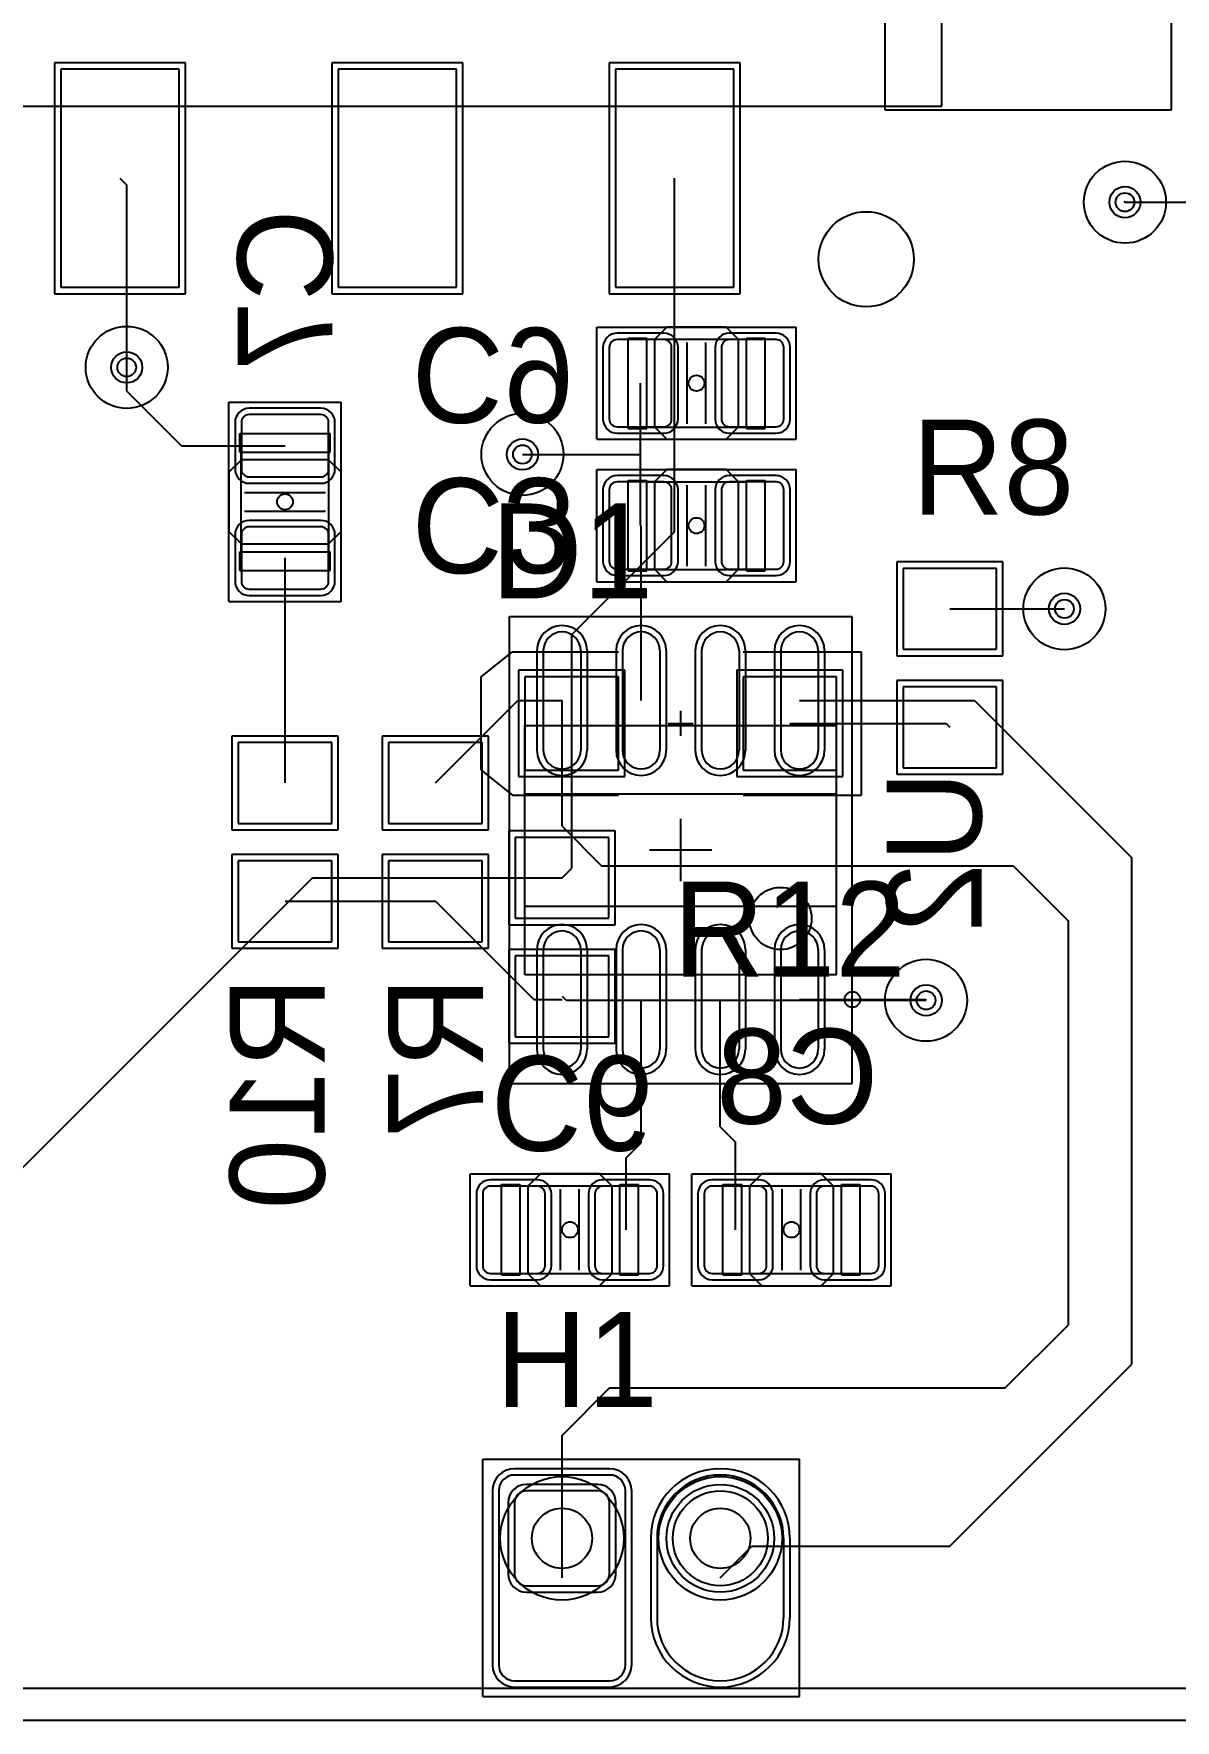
# Model space of a CAD drawing. Header units: millimetres. Extents: x 33 to 144, y 76 to 149.
# Drawn here: x 98.58 to 116.9, y 75.95 to 103.02 of the extents above; entities that cross this region are included whole.
import ezdxf

# ---------------------------------------------------------------- set-up
doc = ezdxf.new("R2010")
doc.units = ezdxf.units.MM
for name, color, linetype in [('BottomLayer', 5, 'Continuous'), ('BottomOverlay', 54, 'Continuous'), ('BottomPaste', 16, 'Continuous'), ('BottomSolder', 6, 'Continuous'), ('DrillGuide', 244, 'Continuous'), ('InternalPlane1', 76, 'Continuous'), ('InternalPlane2', 16, 'Continuous'), ('Mechanical1', 6, 'Continuous'), ('Mechanical13', 56, 'Continuous'), ('Mechanical15', 56, 'Continuous'), ('MultiLayer', 9, 'Continuous'), ('PadHoleLayer', 156, 'Continuous'), ('TopLayer', 1, 'Continuous'), ('TopOverlay', 2, 'Continuous'), ('TopPaste', 8, 'Continuous'), ('TopSolder', 216, 'Continuous'), ('ViaHoleLayer', 16, 'Continuous')]:
    doc.layers.add(name, color=color, linetype=linetype)

# ---------------------------------------------------------------- blocks, each defined once
blk = doc.blocks.new('M08A_N_B_7')
at = {"layer": 'BottomLayer'}
for p, q in [((-1.6, 2.205), (-3.2, 2.205)), ((3.2, 2.205), (1.6, 2.205)), ((-1.6, 1.605), (-3.2, 1.605)), ((3.2, 1.605), (1.6, 1.605)), ((-1.6, 0.935), (-3.2, 0.935)), ((3.2, 0.935), (1.6, 0.935)), ((-1.6, 0.335), (-3.2, 0.335)), ((3.2, 0.335), (1.6, 0.335)), ((-1.6, -0.335), (-3.2, -0.335)), ((3.2, -0.335), (1.6, -0.335)), ((-1.6, -0.935), (-3.2, -0.935)), ((3.2, -0.935), (1.6, -0.935)), ((-1.6, -1.605), (-3.2, -1.605)), ((3.2, -1.605), (1.6, -1.605)), ((-1.6, -2.205), (-3.2, -2.205)), ((3.2, -2.205), (1.6, -2.205))]:
    blk.add_line(p, q, dxfattribs=at)
for centre, start, end in [((-3.2, 1.905), 90, 270), ((-1.6, 1.905), 270, 90), ((1.6, 1.905), 90, 270), ((3.2, 1.905), 270, 90), ((-3.2, 0.635), 90, 270), ((-1.6, 0.635), 270, 90), ((1.6, 0.635), 90, 270), ((3.2, 0.635), 270, 90), ((-3.2, -0.635), 90, 270), ((-1.6, -0.635), 270, 90), ((1.6, -0.635), 90, 270), ((3.2, -0.635), 270, 90), ((-3.2, -1.905), 90, 270), ((-1.6, -1.905), 270, 90), ((1.6, -1.905), 90, 270), ((3.2, -1.905), 270, 90)]:
    blk.add_arc(centre, 0.3, start, end, dxfattribs=at)
at = {"layer": 'BottomOverlay'}
for p, q in [((-0.9, 2.5), (-0.9, -2.5)), ((-0.9, 2.5), (0.9, 2.5)), ((0.9, 2.5), (0.9, -2.5)), ((-0.9, -2.5), (0.9, -2.5))]:
    blk.add_line(p, q, dxfattribs=at)
blk.add_circle((-2.4, -2.755), 0.125, dxfattribs=at)
at = {"layer": 'BottomPaste'}
for p, q in [((-1.6, 2.205), (-3.2, 2.205)), ((3.2, 2.205), (1.6, 2.205)), ((-1.6, 1.605), (-3.2, 1.605)), ((3.2, 1.605), (1.6, 1.605)), ((-1.6, 0.935), (-3.2, 0.935)), ((3.2, 0.935), (1.6, 0.935)), ((-1.6, 0.335), (-3.2, 0.335)), ((3.2, 0.335), (1.6, 0.335)), ((-1.6, -0.335), (-3.2, -0.335)), ((3.2, -0.335), (1.6, -0.335)), ((-1.6, -0.935), (-3.2, -0.935)), ((3.2, -0.935), (1.6, -0.935)), ((-1.6, -1.605), (-3.2, -1.605)), ((3.2, -1.605), (1.6, -1.605)), ((-1.6, -2.205), (-3.2, -2.205)), ((3.2, -2.205), (1.6, -2.205))]:
    blk.add_line(p, q, dxfattribs=at)
for centre, start, end in [((-3.2, 1.905), 90, 270), ((-1.6, 1.905), 270, 90), ((1.6, 1.905), 90, 270), ((3.2, 1.905), 270, 90), ((-3.2, 0.635), 90, 270), ((-1.6, 0.635), 270, 90), ((1.6, 0.635), 90, 270), ((3.2, 0.635), 270, 90), ((-3.2, -0.635), 90, 270), ((-1.6, -0.635), 270, 90), ((1.6, -0.635), 90, 270), ((3.2, -0.635), 270, 90), ((-3.2, -1.905), 90, 270), ((-1.6, -1.905), 270, 90), ((1.6, -1.905), 90, 270), ((3.2, -1.905), 270, 90)]:
    blk.add_arc(centre, 0.3, start, end, dxfattribs=at)
at = {"layer": 'BottomSolder'}
for p, q in [((-1.6, 2.307), (-3.2, 2.307)), ((3.2, 2.307), (1.6, 2.307)), ((-1.6, 1.503), (-3.2, 1.503)), ((3.2, 1.503), (1.6, 1.503)), ((-1.6, 1.037), (-3.2, 1.037)), ((3.2, 1.037), (1.6, 1.037)), ((-1.6, 0.233), (-3.2, 0.233)), ((3.2, 0.233), (1.6, 0.233)), ((-1.6, -0.233), (-3.2, -0.233)), ((3.2, -0.233), (1.6, -0.233)), ((-1.6, -1.037), (-3.2, -1.037)), ((3.2, -1.037), (1.6, -1.037)), ((-1.6, -1.503), (-3.2, -1.503)), ((3.2, -1.503), (1.6, -1.503)), ((-1.6, -2.307), (-3.2, -2.307)), ((3.2, -2.307), (1.6, -2.307))]:
    blk.add_line(p, q, dxfattribs=at)
for centre, start, end in [((-3.2, 1.905), 90, 270), ((-1.6, 1.905), 270, 90), ((1.6, 1.905), 90, 270), ((3.2, 1.905), 270, 90), ((-3.2, 0.635), 90, 270), ((-1.6, 0.635), 270, 90), ((1.6, 0.635), 90, 270), ((3.2, 0.635), 270, 90), ((-3.2, -0.635), 90, 270), ((-1.6, -0.635), 270, 90), ((1.6, -0.635), 90, 270), ((3.2, -0.635), 270, 90), ((-3.2, -1.905), 90, 270), ((-1.6, -1.905), 270, 90), ((1.6, -1.905), 90, 270), ((3.2, -1.905), 270, 90)]:
    blk.add_arc(centre, 0.402, start, end, dxfattribs=at)
at = {"layer": 'Mechanical13'}
for p, q in [((-2, 2.5), (-2, -2.5)), ((-2, 2.5), (2, 2.5)), ((2, 2.5), (2, -2.5)), ((-2, -2.5), (2, -2.5))]:
    blk.add_line(p, q, dxfattribs=at)
blk.add_circle((-1.1, -1.6), 0.5, dxfattribs=at)
at = {"layer": 'Mechanical15'}
for p, q in [((-3.75, 2.75), (-3.75, -2.75)), ((-3.75, 2.75), (3.75, 2.75)), ((3.75, 2.75), (3.75, -2.75)), ((0, 0.5), (0, -0.5)), ((-0.5, 0), (0.5, 0)), ((-3.75, -2.75), (3.75, -2.75))]:
    blk.add_line(p, q, dxfattribs=at)
blk = doc.blocks.new('ERA_0805_B_14')
at = {"layer": 'BottomLayer'}
for p, q in [((-0.3, 0.75), (-1.6, 0.75)), ((-1.6, 0.75), (-1.6, -0.75)), ((-0.3, -0.75), (-0.3, 0.75)), ((1.6, 0.75), (0.3, 0.75)), ((0.3, 0.75), (0.3, -0.75)), ((1.6, -0.75), (1.6, 0.75)), ((-1.6, -0.75), (-0.3, -0.75)), ((0.3, -0.75), (1.6, -0.75))]:
    blk.add_line(p, q, dxfattribs=at)
at = {"layer": 'BottomPaste'}
for p, q in [((-0.3, 0.75), (-1.6, 0.75)), ((-1.6, 0.75), (-1.6, -0.75)), ((-0.3, -0.75), (-0.3, 0.75)), ((1.6, 0.75), (0.3, 0.75)), ((0.3, 0.75), (0.3, -0.75)), ((1.6, -0.75), (1.6, 0.75)), ((-1.6, -0.75), (-0.3, -0.75)), ((0.3, -0.75), (1.6, -0.75))]:
    blk.add_line(p, q, dxfattribs=at)
at = {"layer": 'BottomSolder'}
for p, q in [((-0.198, 0.852), (-1.702, 0.852)), ((-1.702, 0.852), (-1.702, -0.852)), ((-0.198, -0.852), (-0.198, 0.852)), ((1.702, 0.852), (0.198, 0.852)), ((0.198, 0.852), (0.198, -0.852)), ((1.702, -0.852), (1.702, 0.852)), ((-1.702, -0.852), (-0.198, -0.852)), ((0.198, -0.852), (1.702, -0.852))]:
    blk.add_line(p, q, dxfattribs=at)
blk = doc.blocks.new('ERA_0805_B_15')
at = {"layer": 'BottomLayer'}
for p, q in [((-0.3, 0.75), (-1.6, 0.75)), ((-1.6, 0.75), (-1.6, -0.75)), ((-0.3, -0.75), (-0.3, 0.75)), ((1.6, 0.75), (0.3, 0.75)), ((0.3, 0.75), (0.3, -0.75)), ((1.6, -0.75), (1.6, 0.75)), ((-1.6, -0.75), (-0.3, -0.75)), ((0.3, -0.75), (1.6, -0.75))]:
    blk.add_line(p, q, dxfattribs=at)
at = {"layer": 'BottomPaste'}
for p, q in [((-0.3, 0.75), (-1.6, 0.75)), ((-1.6, 0.75), (-1.6, -0.75)), ((-0.3, -0.75), (-0.3, 0.75)), ((1.6, 0.75), (0.3, 0.75)), ((0.3, 0.75), (0.3, -0.75)), ((1.6, -0.75), (1.6, 0.75)), ((-1.6, -0.75), (-0.3, -0.75)), ((0.3, -0.75), (1.6, -0.75))]:
    blk.add_line(p, q, dxfattribs=at)
at = {"layer": 'BottomSolder'}
for p, q in [((-0.198, 0.852), (-1.702, 0.852)), ((-1.702, 0.852), (-1.702, -0.852)), ((-0.198, -0.852), (-0.198, 0.852)), ((1.702, 0.852), (0.198, 0.852)), ((0.198, 0.852), (0.198, -0.852)), ((1.702, -0.852), (1.702, 0.852)), ((-1.702, -0.852), (-0.198, -0.852)), ((0.198, -0.852), (1.702, -0.852))]:
    blk.add_line(p, q, dxfattribs=at)
blk = doc.blocks.new('CAPC2012X135N_B_22')
at = {"layer": 'BottomLayer'}
for p, q in [((-0.475, 0.9), (-0.675, 0.7)), ((0.475, 0.9), (-0.475, 0.9)), ((0.675, 0.7), (0.475, 0.9)), ((-1.4, 0.575), (-1.4, -0.575)), ((-0.525, 0.7), (-1.275, 0.7)), ((-0.675, 0.7), (-0.675, -0.7)), ((-0.4, -0.575), (-0.4, 0.575)), ((0.4, 0.575), (0.4, -0.575)), ((1.275, 0.7), (0.525, 0.7)), ((0.675, -0.7), (0.675, 0.7)), ((1.4, -0.575), (1.4, 0.575)), ((-1.275, -0.7), (-0.525, -0.7)), ((-0.675, -0.7), (-0.475, -0.9)), ((0.475, -0.9), (0.675, -0.7)), ((0.525, -0.7), (1.275, -0.7)), ((-0.475, -0.9), (0.475, -0.9))]:
    blk.add_line(p, q, dxfattribs=at)
for centre, start, end in [((-1.275, 0.575), 90, 180), ((-0.525, 0.575), 0, 90), ((0.525, 0.575), 90, 180), ((1.275, 0.575), 0, 90), ((-1.275, -0.575), 180, 270), ((-0.525, -0.575), 270, 0), ((0.525, -0.575), 180, 270), ((1.275, -0.575), 270, 0)]:
    blk.add_arc(centre, 0.125, start, end, dxfattribs=at)
at = {"layer": 'BottomOverlay'}
for p, q in [((-0.15, 0.651), (-0.15, -0.651)), ((0.15, 0.651), (0.15, -0.651))]:
    blk.add_line(p, q, dxfattribs=at)
at = {"layer": 'BottomPaste'}
for p, q in [((-1.4, 0.575), (-1.4, -0.575)), ((-0.525, 0.7), (-1.275, 0.7)), ((-0.4, -0.575), (-0.4, 0.575)), ((0.4, 0.575), (0.4, -0.575)), ((1.275, 0.7), (0.525, 0.7)), ((1.4, -0.575), (1.4, 0.575)), ((-1.275, -0.7), (-0.525, -0.7)), ((0.525, -0.7), (1.275, -0.7))]:
    blk.add_line(p, q, dxfattribs=at)
for centre, start, end in [((-1.275, 0.575), 90, 180), ((-0.525, 0.575), 0, 90), ((0.525, 0.575), 90, 180), ((1.275, 0.575), 0, 90), ((-1.275, -0.575), 180, 270), ((-0.525, -0.575), 270, 0), ((0.525, -0.575), 180, 270), ((1.275, -0.575), 270, 0)]:
    blk.add_arc(centre, 0.125, start, end, dxfattribs=at)
at = {"layer": 'BottomSolder'}
for p, q in [((-1.502, 0.575), (-1.502, -0.575)), ((-0.525, 0.802), (-1.275, 0.802)), ((-0.298, -0.575), (-0.298, 0.575)), ((0.298, 0.575), (0.298, -0.575)), ((1.275, 0.802), (0.525, 0.802)), ((1.502, -0.575), (1.502, 0.575)), ((-1.275, -0.802), (-0.525, -0.802)), ((0.525, -0.802), (1.275, -0.802))]:
    blk.add_line(p, q, dxfattribs=at)
for centre, start, end in [((-1.275, 0.575), 90, 180), ((-0.525, 0.575), 0, 90), ((0.525, 0.575), 90, 180), ((1.275, 0.575), 0, 90), ((-1.275, -0.575), 180, 270), ((-0.525, -0.575), 270, 0), ((0.525, -0.575), 180, 270), ((1.275, -0.575), 270, 0)]:
    blk.add_arc(centre, 0.227, start, end, dxfattribs=at)
at = {"layer": 'Mechanical13'}
for p, q in [((-1.1, 0.725), (-1.1, -0.725)), ((-0.8, 0.725), (-1.1, 0.725)), ((-0.8, 0.725), (-0.8, -0.725)), ((0.8, 0.705), (-0.8, 0.705)), ((1.1, 0.725), (0.8, 0.725)), ((0.8, 0.725), (0.8, -0.725)), ((1.1, 0.725), (1.1, -0.725)), ((-0.8, -0.725), (-1.1, -0.725)), ((0.8, -0.705), (-0.8, -0.705)), ((1.1, -0.725), (0.8, -0.725))]:
    blk.add_line(p, q, dxfattribs=at)
at = {"layer": 'Mechanical15'}
for p, q in [((-1.6, 0.9), (-1.6, -0.9)), ((1.6, 0.9), (-1.6, 0.9)), ((1.6, 0.9), (1.6, -0.9)), ((1.6, -0.9), (-1.6, -0.9))]:
    blk.add_line(p, q, dxfattribs=at)
blk.add_circle((0, 0), 0.127, dxfattribs=at)
blk = doc.blocks.new('CAPC2012X135N_B_23')
at = {"layer": 'BottomLayer'}
for p, q in [((-0.475, 0.9), (-0.675, 0.7)), ((0.475, 0.9), (-0.475, 0.9)), ((0.675, 0.7), (0.475, 0.9)), ((-1.4, 0.575), (-1.4, -0.575)), ((-0.525, 0.7), (-1.275, 0.7)), ((-0.675, 0.7), (-0.675, -0.7)), ((-0.4, -0.575), (-0.4, 0.575)), ((0.4, 0.575), (0.4, -0.575)), ((1.275, 0.7), (0.525, 0.7)), ((0.675, -0.7), (0.675, 0.7)), ((1.4, -0.575), (1.4, 0.575)), ((-1.275, -0.7), (-0.525, -0.7)), ((-0.675, -0.7), (-0.475, -0.9)), ((0.475, -0.9), (0.675, -0.7)), ((0.525, -0.7), (1.275, -0.7)), ((-0.475, -0.9), (0.475, -0.9))]:
    blk.add_line(p, q, dxfattribs=at)
for centre, start, end in [((-1.275, 0.575), 90, 180), ((-0.525, 0.575), 0, 90), ((0.525, 0.575), 90, 180), ((1.275, 0.575), 0, 90), ((-1.275, -0.575), 180, 270), ((-0.525, -0.575), 270, 0), ((0.525, -0.575), 180, 270), ((1.275, -0.575), 270, 0)]:
    blk.add_arc(centre, 0.125, start, end, dxfattribs=at)
at = {"layer": 'BottomOverlay'}
for p, q in [((-0.15, 0.651), (-0.15, -0.651)), ((0.15, 0.651), (0.15, -0.651))]:
    blk.add_line(p, q, dxfattribs=at)
at = {"layer": 'BottomPaste'}
for p, q in [((-1.4, 0.575), (-1.4, -0.575)), ((-0.525, 0.7), (-1.275, 0.7)), ((-0.4, -0.575), (-0.4, 0.575)), ((0.4, 0.575), (0.4, -0.575)), ((1.275, 0.7), (0.525, 0.7)), ((1.4, -0.575), (1.4, 0.575)), ((-1.275, -0.7), (-0.525, -0.7)), ((0.525, -0.7), (1.275, -0.7))]:
    blk.add_line(p, q, dxfattribs=at)
for centre, start, end in [((-1.275, 0.575), 90, 180), ((-0.525, 0.575), 0, 90), ((0.525, 0.575), 90, 180), ((1.275, 0.575), 0, 90), ((-1.275, -0.575), 180, 270), ((-0.525, -0.575), 270, 0), ((0.525, -0.575), 180, 270), ((1.275, -0.575), 270, 0)]:
    blk.add_arc(centre, 0.125, start, end, dxfattribs=at)
at = {"layer": 'BottomSolder'}
for p, q in [((-1.502, 0.575), (-1.502, -0.575)), ((-0.525, 0.802), (-1.275, 0.802)), ((-0.298, -0.575), (-0.298, 0.575)), ((0.298, 0.575), (0.298, -0.575)), ((1.275, 0.802), (0.525, 0.802)), ((1.502, -0.575), (1.502, 0.575)), ((-1.275, -0.802), (-0.525, -0.802)), ((0.525, -0.802), (1.275, -0.802))]:
    blk.add_line(p, q, dxfattribs=at)
for centre, start, end in [((-1.275, 0.575), 90, 180), ((-0.525, 0.575), 0, 90), ((0.525, 0.575), 90, 180), ((1.275, 0.575), 0, 90), ((-1.275, -0.575), 180, 270), ((-0.525, -0.575), 270, 0), ((0.525, -0.575), 180, 270), ((1.275, -0.575), 270, 0)]:
    blk.add_arc(centre, 0.227, start, end, dxfattribs=at)
at = {"layer": 'Mechanical13'}
for p, q in [((-1.1, 0.725), (-1.1, -0.725)), ((-0.8, 0.725), (-1.1, 0.725)), ((-0.8, 0.725), (-0.8, -0.725)), ((0.8, 0.705), (-0.8, 0.705)), ((1.1, 0.725), (0.8, 0.725)), ((0.8, 0.725), (0.8, -0.725)), ((1.1, 0.725), (1.1, -0.725)), ((-0.8, -0.725), (-1.1, -0.725)), ((0.8, -0.705), (-0.8, -0.705)), ((1.1, -0.725), (0.8, -0.725))]:
    blk.add_line(p, q, dxfattribs=at)
at = {"layer": 'Mechanical15'}
for p, q in [((-1.6, 0.9), (-1.6, -0.9)), ((1.6, 0.9), (-1.6, 0.9)), ((1.6, 0.9), (1.6, -0.9)), ((1.6, -0.9), (-1.6, -0.9))]:
    blk.add_line(p, q, dxfattribs=at)
blk.add_circle((0, 0), 0.127, dxfattribs=at)
blk = doc.blocks.new('CAPC2012X135N_B_24')
at = {"layer": 'BottomLayer'}
for p, q in [((-0.475, 0.9), (-0.675, 0.7)), ((0.475, 0.9), (-0.475, 0.9)), ((0.675, 0.7), (0.475, 0.9)), ((-1.4, 0.575), (-1.4, -0.575)), ((-0.525, 0.7), (-1.275, 0.7)), ((-0.675, 0.7), (-0.675, -0.7)), ((-0.4, -0.575), (-0.4, 0.575)), ((0.4, 0.575), (0.4, -0.575)), ((1.275, 0.7), (0.525, 0.7)), ((0.675, -0.7), (0.675, 0.7)), ((1.4, -0.575), (1.4, 0.575)), ((-1.275, -0.7), (-0.525, -0.7)), ((-0.675, -0.7), (-0.475, -0.9)), ((0.475, -0.9), (0.675, -0.7)), ((0.525, -0.7), (1.275, -0.7)), ((-0.475, -0.9), (0.475, -0.9))]:
    blk.add_line(p, q, dxfattribs=at)
for centre, start, end in [((-1.275, 0.575), 90, 180), ((-0.525, 0.575), 0, 90), ((0.525, 0.575), 90, 180), ((1.275, 0.575), 0, 90), ((-1.275, -0.575), 180, 270), ((-0.525, -0.575), 270, 0), ((0.525, -0.575), 180, 270), ((1.275, -0.575), 270, 0)]:
    blk.add_arc(centre, 0.125, start, end, dxfattribs=at)
at = {"layer": 'BottomOverlay'}
for p, q in [((-0.15, -0.651), (-0.15, 0.651)), ((0.15, -0.651), (0.15, 0.651))]:
    blk.add_line(p, q, dxfattribs=at)
at = {"layer": 'BottomPaste'}
for p, q in [((-1.4, 0.575), (-1.4, -0.575)), ((-0.525, 0.7), (-1.275, 0.7)), ((-0.4, -0.575), (-0.4, 0.575)), ((0.4, 0.575), (0.4, -0.575)), ((1.275, 0.7), (0.525, 0.7)), ((1.4, -0.575), (1.4, 0.575)), ((-1.275, -0.7), (-0.525, -0.7)), ((0.525, -0.7), (1.275, -0.7))]:
    blk.add_line(p, q, dxfattribs=at)
for centre, start, end in [((-1.275, 0.575), 90, 180), ((-0.525, 0.575), 0, 90), ((0.525, 0.575), 90, 180), ((1.275, 0.575), 0, 90), ((-1.275, -0.575), 180, 270), ((-0.525, -0.575), 270, 0), ((0.525, -0.575), 180, 270), ((1.275, -0.575), 270, 0)]:
    blk.add_arc(centre, 0.125, start, end, dxfattribs=at)
at = {"layer": 'BottomSolder'}
for p, q in [((-1.502, 0.575), (-1.502, -0.575)), ((-0.525, 0.802), (-1.275, 0.802)), ((-0.298, -0.575), (-0.298, 0.575)), ((0.298, 0.575), (0.298, -0.575)), ((1.275, 0.802), (0.525, 0.802)), ((1.502, -0.575), (1.502, 0.575)), ((-1.275, -0.802), (-0.525, -0.802)), ((0.525, -0.802), (1.275, -0.802))]:
    blk.add_line(p, q, dxfattribs=at)
for centre, start, end in [((-1.275, 0.575), 90, 180), ((-0.525, 0.575), 0, 90), ((0.525, 0.575), 90, 180), ((1.275, 0.575), 0, 90), ((-1.275, -0.575), 180, 270), ((-0.525, -0.575), 270, 0), ((0.525, -0.575), 180, 270), ((1.275, -0.575), 270, 0)]:
    blk.add_arc(centre, 0.227, start, end, dxfattribs=at)
at = {"layer": 'Mechanical13'}
for p, q in [((-1.1, -0.725), (-1.1, 0.725)), ((-0.8, 0.725), (-1.1, 0.725)), ((-0.8, -0.725), (-0.8, 0.725)), ((0.8, 0.705), (-0.8, 0.705)), ((1.1, 0.725), (0.8, 0.725)), ((0.8, -0.725), (0.8, 0.725)), ((1.1, -0.725), (1.1, 0.725)), ((-0.8, -0.725), (-1.1, -0.725)), ((0.8, -0.705), (-0.8, -0.705)), ((1.1, -0.725), (0.8, -0.725))]:
    blk.add_line(p, q, dxfattribs=at)
at = {"layer": 'Mechanical15'}
for p, q in [((-1.6, -0.9), (-1.6, 0.9)), ((1.6, 0.9), (-1.6, 0.9)), ((1.6, -0.9), (1.6, 0.9)), ((1.6, -0.9), (-1.6, -0.9))]:
    blk.add_line(p, q, dxfattribs=at)
blk.add_circle((0, 0), 0.127, dxfattribs=at)
blk = doc.blocks.new('CAPC2012X135N_B_25')
at = {"layer": 'BottomLayer'}
for p, q in [((-0.475, 0.9), (-0.675, 0.7)), ((0.475, 0.9), (-0.475, 0.9)), ((0.675, 0.7), (0.475, 0.9)), ((-1.4, 0.575), (-1.4, -0.575)), ((-0.525, 0.7), (-1.275, 0.7)), ((-0.675, 0.7), (-0.675, -0.7)), ((-0.4, -0.575), (-0.4, 0.575)), ((0.4, 0.575), (0.4, -0.575)), ((1.275, 0.7), (0.525, 0.7)), ((0.675, -0.7), (0.675, 0.7)), ((1.4, -0.575), (1.4, 0.575)), ((-1.275, -0.7), (-0.525, -0.7)), ((-0.675, -0.7), (-0.475, -0.9)), ((0.475, -0.9), (0.675, -0.7)), ((0.525, -0.7), (1.275, -0.7)), ((-0.475, -0.9), (0.475, -0.9))]:
    blk.add_line(p, q, dxfattribs=at)
for centre, start, end in [((-1.275, 0.575), 90, 180), ((-0.525, 0.575), 0, 90), ((0.525, 0.575), 90, 180), ((1.275, 0.575), 0, 90), ((-1.275, -0.575), 180, 270), ((-0.525, -0.575), 270, 0), ((0.525, -0.575), 180, 270), ((1.275, -0.575), 270, 0)]:
    blk.add_arc(centre, 0.125, start, end, dxfattribs=at)
at = {"layer": 'BottomOverlay'}
for p, q in [((-0.15, 0.651), (-0.15, -0.651)), ((0.15, 0.651), (0.15, -0.651))]:
    blk.add_line(p, q, dxfattribs=at)
at = {"layer": 'BottomPaste'}
for p, q in [((-1.4, 0.575), (-1.4, -0.575)), ((-0.525, 0.7), (-1.275, 0.7)), ((-0.4, -0.575), (-0.4, 0.575)), ((0.4, 0.575), (0.4, -0.575)), ((1.275, 0.7), (0.525, 0.7)), ((1.4, -0.575), (1.4, 0.575)), ((-1.275, -0.7), (-0.525, -0.7)), ((0.525, -0.7), (1.275, -0.7))]:
    blk.add_line(p, q, dxfattribs=at)
for centre, start, end in [((-1.275, 0.575), 90, 180), ((-0.525, 0.575), 0, 90), ((0.525, 0.575), 90, 180), ((1.275, 0.575), 0, 90), ((-1.275, -0.575), 180, 270), ((-0.525, -0.575), 270, 0), ((0.525, -0.575), 180, 270), ((1.275, -0.575), 270, 0)]:
    blk.add_arc(centre, 0.125, start, end, dxfattribs=at)
at = {"layer": 'BottomSolder'}
for p, q in [((-1.502, 0.575), (-1.502, -0.575)), ((-0.525, 0.802), (-1.275, 0.802)), ((-0.298, -0.575), (-0.298, 0.575)), ((0.298, 0.575), (0.298, -0.575)), ((1.275, 0.802), (0.525, 0.802)), ((1.502, -0.575), (1.502, 0.575)), ((-1.275, -0.802), (-0.525, -0.802)), ((0.525, -0.802), (1.275, -0.802))]:
    blk.add_line(p, q, dxfattribs=at)
for centre, start, end in [((-1.275, 0.575), 90, 180), ((-0.525, 0.575), 0, 90), ((0.525, 0.575), 90, 180), ((1.275, 0.575), 0, 90), ((-1.275, -0.575), 180, 270), ((-0.525, -0.575), 270, 0), ((0.525, -0.575), 180, 270), ((1.275, -0.575), 270, 0)]:
    blk.add_arc(centre, 0.227, start, end, dxfattribs=at)
at = {"layer": 'Mechanical13'}
for p, q in [((-1.1, 0.725), (-1.1, -0.725)), ((-0.8, 0.725), (-1.1, 0.725)), ((-0.8, 0.725), (-0.8, -0.725)), ((0.8, 0.705), (-0.8, 0.705)), ((1.1, 0.725), (0.8, 0.725)), ((0.8, 0.725), (0.8, -0.725)), ((1.1, 0.725), (1.1, -0.725)), ((-0.8, -0.725), (-1.1, -0.725)), ((0.8, -0.705), (-0.8, -0.705)), ((1.1, -0.725), (0.8, -0.725))]:
    blk.add_line(p, q, dxfattribs=at)
at = {"layer": 'Mechanical15'}
for p, q in [((-1.6, 0.9), (-1.6, -0.9)), ((1.6, 0.9), (-1.6, 0.9)), ((1.6, 0.9), (1.6, -0.9)), ((1.6, -0.9), (-1.6, -0.9))]:
    blk.add_line(p, q, dxfattribs=at)
blk.add_circle((0, 0), 0.127, dxfattribs=at)
blk = doc.blocks.new('CAPC2012X135N_B_28')
at = {"layer": 'BottomLayer'}
for p, q in [((-0.475, 0.9), (-0.675, 0.7)), ((0.475, 0.9), (-0.475, 0.9)), ((0.675, 0.7), (0.475, 0.9)), ((-1.4, 0.575), (-1.4, -0.575)), ((-0.525, 0.7), (-1.275, 0.7)), ((-0.675, 0.7), (-0.675, -0.7)), ((-0.4, -0.575), (-0.4, 0.575)), ((0.4, 0.575), (0.4, -0.575)), ((1.275, 0.7), (0.525, 0.7)), ((0.675, -0.7), (0.675, 0.7)), ((1.4, -0.575), (1.4, 0.575)), ((-1.275, -0.7), (-0.525, -0.7)), ((-0.675, -0.7), (-0.475, -0.9)), ((0.475, -0.9), (0.675, -0.7)), ((0.525, -0.7), (1.275, -0.7)), ((-0.475, -0.9), (0.475, -0.9))]:
    blk.add_line(p, q, dxfattribs=at)
for centre, start, end in [((-1.275, 0.575), 90, 180), ((-0.525, 0.575), 0, 90), ((0.525, 0.575), 90, 180), ((1.275, 0.575), 0, 90), ((-1.275, -0.575), 180, 270), ((-0.525, -0.575), 270, 0), ((0.525, -0.575), 180, 270), ((1.275, -0.575), 270, 0)]:
    blk.add_arc(centre, 0.125, start, end, dxfattribs=at)
at = {"layer": 'BottomOverlay'}
for p, q in [((-0.15, -0.651), (-0.15, 0.651)), ((0.15, -0.651), (0.15, 0.651))]:
    blk.add_line(p, q, dxfattribs=at)
at = {"layer": 'BottomPaste'}
for p, q in [((-1.4, 0.575), (-1.4, -0.575)), ((-0.525, 0.7), (-1.275, 0.7)), ((-0.4, -0.575), (-0.4, 0.575)), ((0.4, 0.575), (0.4, -0.575)), ((1.275, 0.7), (0.525, 0.7)), ((1.4, -0.575), (1.4, 0.575)), ((-1.275, -0.7), (-0.525, -0.7)), ((0.525, -0.7), (1.275, -0.7))]:
    blk.add_line(p, q, dxfattribs=at)
for centre, start, end in [((-1.275, 0.575), 90, 180), ((-0.525, 0.575), 0, 90), ((0.525, 0.575), 90, 180), ((1.275, 0.575), 0, 90), ((-1.275, -0.575), 180, 270), ((-0.525, -0.575), 270, 0), ((0.525, -0.575), 180, 270), ((1.275, -0.575), 270, 0)]:
    blk.add_arc(centre, 0.125, start, end, dxfattribs=at)
at = {"layer": 'BottomSolder'}
for p, q in [((-1.502, 0.575), (-1.502, -0.575)), ((-0.525, 0.802), (-1.275, 0.802)), ((-0.298, -0.575), (-0.298, 0.575)), ((0.298, 0.575), (0.298, -0.575)), ((1.275, 0.802), (0.525, 0.802)), ((1.502, -0.575), (1.502, 0.575)), ((-1.275, -0.802), (-0.525, -0.802)), ((0.525, -0.802), (1.275, -0.802))]:
    blk.add_line(p, q, dxfattribs=at)
for centre, start, end in [((-1.275, 0.575), 90, 180), ((-0.525, 0.575), 0, 90), ((0.525, 0.575), 90, 180), ((1.275, 0.575), 0, 90), ((-1.275, -0.575), 180, 270), ((-0.525, -0.575), 270, 0), ((0.525, -0.575), 180, 270), ((1.275, -0.575), 270, 0)]:
    blk.add_arc(centre, 0.227, start, end, dxfattribs=at)
at = {"layer": 'Mechanical13'}
for p, q in [((-1.1, -0.725), (-1.1, 0.725)), ((-1.1, 0.725), (-0.8, 0.725)), ((-0.8, -0.725), (-0.8, 0.725)), ((-0.8, 0.705), (0.8, 0.705)), ((0.8, 0.725), (1.1, 0.725)), ((0.8, -0.725), (0.8, 0.725)), ((1.1, -0.725), (1.1, 0.725)), ((-1.1, -0.725), (-0.8, -0.725)), ((-0.8, -0.705), (0.8, -0.705)), ((0.8, -0.725), (1.1, -0.725))]:
    blk.add_line(p, q, dxfattribs=at)
at = {"layer": 'Mechanical15'}
for p, q in [((-1.6, -0.9), (-1.6, 0.9)), ((-1.6, 0.9), (1.6, 0.9)), ((1.6, -0.9), (1.6, 0.9)), ((-1.6, -0.9), (1.6, -0.9))]:
    blk.add_line(p, q, dxfattribs=at)
blk.add_circle((0, 0), 0.127, dxfattribs=at)
blk = doc.blocks.new('DRA818__________34')
at = {"layer": 'TopLayer'}
for p, q in [((-15.075, 12.05), (-15.075, 8.55)), ((-13.175, 12.05), (-15.075, 12.05)), ((-13.175, 8.55), (-13.175, 12.05)), ((-10.625, 12.05), (-10.625, 8.55)), ((-8.725, 12.05), (-10.625, 12.05)), ((-8.725, 8.55), (-8.725, 12.05)), ((-6.175, 12.05), (-6.175, 8.55)), ((-4.275, 12.05), (-6.175, 12.05)), ((-4.275, 8.55), (-4.275, 12.05)), ((-22.1, 9.2), (-22.1, 2.5)), ((-17.5, 9.2), (-22.1, 9.2)), ((-17.5, 2.5), (-17.5, 9.2)), ((-15.075, 8.55), (-13.175, 8.55)), ((-10.625, 8.55), (-8.725, 8.55)), ((-6.175, 8.55), (-4.275, 8.55))]:
    blk.add_line(p, q, dxfattribs=at)
at = {"layer": 'TopOverlay'}
for p, q in [((-18.415, 9.144), (-18.415, -9.906)), ((17.145, 9.144), (-18.415, 9.144))]:
    blk.add_line(p, q, dxfattribs=at)
blk.add_circle((-17.2, 11.6), 0.764, dxfattribs=at)
at = {"layer": 'TopPaste'}
for p, q in [((-15.075, 12.05), (-15.075, 8.55)), ((-13.175, 12.05), (-15.075, 12.05)), ((-13.175, 8.55), (-13.175, 12.05)), ((-10.625, 12.05), (-10.625, 8.55)), ((-8.725, 12.05), (-10.625, 12.05)), ((-8.725, 8.55), (-8.725, 12.05)), ((-6.175, 12.05), (-6.175, 8.55)), ((-4.275, 12.05), (-6.175, 12.05)), ((-4.275, 8.55), (-4.275, 12.05)), ((-15.075, 8.55), (-13.175, 8.55)), ((-10.625, 8.55), (-8.725, 8.55)), ((-6.175, 8.55), (-4.275, 8.55))]:
    blk.add_line(p, q, dxfattribs=at)
at = {"layer": 'TopSolder'}
for p, q in [((-15.177, 12.152), (-15.177, 8.448)), ((-13.073, 12.152), (-15.177, 12.152)), ((-13.073, 8.448), (-13.073, 12.152)), ((-10.727, 12.152), (-10.727, 8.448)), ((-8.623, 12.152), (-10.727, 12.152)), ((-8.623, 8.448), (-8.623, 12.152)), ((-6.277, 12.152), (-6.277, 8.448)), ((-4.173, 12.152), (-6.277, 12.152)), ((-4.173, 8.448), (-4.173, 12.152)), ((-15.177, 8.448), (-13.073, 8.448)), ((-10.727, 8.448), (-8.623, 8.448)), ((-6.277, 8.448), (-4.173, 8.448))]:
    blk.add_line(p, q, dxfattribs=at)
blk = doc.blocks.new('ERA_0805_46')
at = {"layer": 'TopLayer'}
for p, q in [((-0.3, 0.75), (-1.6, 0.75)), ((-1.6, 0.75), (-1.6, -0.75)), ((-0.3, -0.75), (-0.3, 0.75)), ((1.6, 0.75), (0.3, 0.75)), ((0.3, 0.75), (0.3, -0.75)), ((1.6, -0.75), (1.6, 0.75)), ((-1.6, -0.75), (-0.3, -0.75)), ((0.3, -0.75), (1.6, -0.75))]:
    blk.add_line(p, q, dxfattribs=at)
at = {"layer": 'TopPaste'}
for p, q in [((-0.3, 0.75), (-1.6, 0.75)), ((-1.6, 0.75), (-1.6, -0.75)), ((-0.3, -0.75), (-0.3, 0.75)), ((1.6, 0.75), (0.3, 0.75)), ((0.3, 0.75), (0.3, -0.75)), ((1.6, -0.75), (1.6, 0.75)), ((-1.6, -0.75), (-0.3, -0.75)), ((0.3, -0.75), (1.6, -0.75))]:
    blk.add_line(p, q, dxfattribs=at)
at = {"layer": 'TopSolder'}
for p, q in [((-0.198, 0.852), (-1.702, 0.852)), ((-1.702, 0.852), (-1.702, -0.852)), ((-0.198, -0.852), (-0.198, 0.852)), ((1.702, 0.852), (0.198, 0.852)), ((0.198, 0.852), (0.198, -0.852)), ((1.702, -0.852), (1.702, 0.852)), ((-1.702, -0.852), (-0.198, -0.852)), ((0.198, -0.852), (1.702, -0.852))]:
    blk.add_line(p, q, dxfattribs=at)
blk = doc.blocks.new('ERA_0805_49')
at = {"layer": 'TopLayer'}
for p, q in [((-0.3, 0.75), (-1.6, 0.75)), ((-1.6, 0.75), (-1.6, -0.75)), ((-0.3, -0.75), (-0.3, 0.75)), ((1.6, 0.75), (0.3, 0.75)), ((0.3, 0.75), (0.3, -0.75)), ((1.6, -0.75), (1.6, 0.75)), ((-1.6, -0.75), (-0.3, -0.75)), ((0.3, -0.75), (1.6, -0.75))]:
    blk.add_line(p, q, dxfattribs=at)
at = {"layer": 'TopPaste'}
for p, q in [((-0.3, 0.75), (-1.6, 0.75)), ((-1.6, 0.75), (-1.6, -0.75)), ((-0.3, -0.75), (-0.3, 0.75)), ((1.6, 0.75), (0.3, 0.75)), ((0.3, 0.75), (0.3, -0.75)), ((1.6, -0.75), (1.6, 0.75)), ((-1.6, -0.75), (-0.3, -0.75)), ((0.3, -0.75), (1.6, -0.75))]:
    blk.add_line(p, q, dxfattribs=at)
at = {"layer": 'TopSolder'}
for p, q in [((-0.198, 0.852), (-1.702, 0.852)), ((-1.702, 0.852), (-1.702, -0.852)), ((-0.198, -0.852), (-0.198, 0.852)), ((1.702, 0.852), (0.198, 0.852)), ((0.198, 0.852), (0.198, -0.852)), ((1.702, -0.852), (1.702, 0.852)), ((-1.702, -0.852), (-0.198, -0.852)), ((0.198, -0.852), (1.702, -0.852))]:
    blk.add_line(p, q, dxfattribs=at)
blk = doc.blocks.new('HDR_1_2_O______58')
at = {"layer": 'BottomLayer'}
for p, q in [((0.762, 2.286), (-2.032, 2.286)), ((-2.286, 2.032), (-2.286, 0.508)), ((0.5715, 2.032), (-0.5715, 2.032)), ((1.016, 0.508), (1.016, 2.032)), ((-0.762, 1.8415), (-0.762, 0.6985)), ((0.762, 0.6985), (0.762, 1.8415)), ((-0.5715, 0.508), (0.5715, 0.508)), ((-2.032, 0.254), (0.762, 0.254)), ((0, -0.254), (-1.27, -0.254)), ((0, -2.286), (-1.27, -2.286))]:
    blk.add_line(p, q, dxfattribs=at)
blk.add_circle((0, -1.27), 0.762, dxfattribs=at)
for centre, radius, start, end in [((-2.032, 2.032), 0.254, 90, 180), ((0.762, 2.032), 0.254, 0, 90), ((-0.5715, 1.8415), 0.1905, 90, 180), ((0.5715, 1.8415), 0.1905, 0, 90), ((-0.5715, 0.6985), 0.1905, 180, 270), ((0.5715, 0.6985), 0.1905, 270, 0), ((-2.032, 0.508), 0.254, 180, 270), ((0.762, 0.508), 0.254, 270, 0), ((-1.27, -1.27), 1.016, 90, 270), ((0, -1.27), 1.016, 270, 90)]:
    blk.add_arc(centre, radius, start, end, dxfattribs=at)
at = {"layer": 'BottomPaste'}
for p, q in [((0.762, 2.286), (-2.032, 2.286)), ((-2.286, 2.032), (-2.286, 0.508)), ((1.016, 0.508), (1.016, 2.032)), ((-2.032, 0.254), (0.762, 0.254)), ((0, -0.254), (-1.27, -0.254)), ((0, -2.286), (-1.27, -2.286))]:
    blk.add_line(p, q, dxfattribs=at)
for centre, radius, start, end in [((-2.032, 2.032), 0.254, 90, 180), ((0.762, 2.032), 0.254, 0, 90), ((-2.032, 0.508), 0.254, 180, 270), ((0.762, 0.508), 0.254, 270, 0), ((-1.27, -1.27), 1.016, 90, 270), ((0, -1.27), 1.016, 270, 90)]:
    blk.add_arc(centre, radius, start, end, dxfattribs=at)
at = {"layer": 'BottomSolder'}
for p, q in [((0.762, 2.3876), (-2.032, 2.3876)), ((-2.3876, 2.032), (-2.3876, 0.508)), ((0.5715, 2.1336), (-0.5715, 2.1336)), ((1.1176, 0.508), (1.1176, 2.032)), ((-0.8636, 1.8415), (-0.8636, 0.6985)), ((0.8636, 0.6985), (0.8636, 1.8415)), ((-0.5715, 0.4064), (0.5715, 0.4064)), ((-2.032, 0.1524), (0.762, 0.1524)), ((0, -0.1524), (-1.27, -0.1524)), ((0, -2.3876), (-1.27, -2.3876))]:
    blk.add_line(p, q, dxfattribs=at)
blk.add_circle((0, -1.27), 0.8636, dxfattribs=at)
for centre, radius, start, end in [((-2.032, 2.032), 0.3556, 90, 180), ((0.762, 2.032), 0.3556, 0, 90), ((-0.5715, 1.8415), 0.2921, 90, 180), ((0.5715, 1.8415), 0.2921, 0, 90), ((-0.5715, 0.6985), 0.2921, 180, 270), ((0.5715, 0.6985), 0.2921, 270, 0), ((-2.032, 0.508), 0.3556, 180, 270), ((0.762, 0.508), 0.3556, 270, 0), ((-1.27, -1.27), 1.1176, 90, 270), ((0, -1.27), 1.1176, 270, 90)]:
    blk.add_arc(centre, radius, start, end, dxfattribs=at)
at = {"layer": 'InternalPlane1'}
for centre in [(0, 1.27), (0, -1.27)]:
    blk.add_circle(centre, 0.9906, dxfattribs=at)
at = {"layer": 'InternalPlane2'}
for centre in [(0, 1.27), (0, -1.27)]:
    blk.add_circle(centre, 0.9906, dxfattribs=at)
at = {"layer": 'MultiLayer'}
for p, q in [((0.5715, 2.032), (-0.5715, 2.032)), ((-0.762, 1.8415), (-0.762, 0.6985)), ((0.762, 0.6985), (0.762, 1.8415)), ((-0.5715, 0.508), (0.5715, 0.508))]:
    blk.add_line(p, q, dxfattribs=at)
blk.add_circle((0, -1.27), 0.762, dxfattribs=at)
for centre, start, end in [((-0.5715, 1.8415), 90, 180), ((0.5715, 1.8415), 0, 90), ((-0.5715, 0.6985), 180, 270), ((0.5715, 0.6985), 270, 0)]:
    blk.add_arc(centre, 0.1905, start, end, dxfattribs=at)
at = {"layer": 'PadHoleLayer'}
for centre in [(0, 1.27), (0, -1.27)]:
    blk.add_circle(centre, 0.4826, dxfattribs=at)
at = {"layer": 'TopLayer'}
for p, q in [((0.762, 2.286), (-2.032, 2.286)), ((-2.286, 2.032), (-2.286, 0.508)), ((0.5715, 2.032), (-0.5715, 2.032)), ((1.016, 0.508), (1.016, 2.032)), ((-0.762, 1.8415), (-0.762, 0.6985)), ((0.762, 0.6985), (0.762, 1.8415)), ((-0.5715, 0.508), (0.5715, 0.508)), ((-2.032, 0.254), (0.762, 0.254)), ((0, -0.254), (-1.27, -0.254)), ((0, -2.286), (-1.27, -2.286))]:
    blk.add_line(p, q, dxfattribs=at)
blk.add_circle((0, -1.27), 0.762, dxfattribs=at)
for centre, radius, start, end in [((-2.032, 2.032), 0.254, 90, 180), ((0.762, 2.032), 0.254, 0, 90), ((-0.5715, 1.8415), 0.1905, 90, 180), ((0.5715, 1.8415), 0.1905, 0, 90), ((-0.5715, 0.6985), 0.1905, 180, 270), ((0.5715, 0.6985), 0.1905, 270, 0), ((-2.032, 0.508), 0.254, 180, 270), ((0.762, 0.508), 0.254, 270, 0), ((-1.27, -1.27), 1.016, 90, 270), ((0, -1.27), 1.016, 270, 90)]:
    blk.add_arc(centre, radius, start, end, dxfattribs=at)
at = {"layer": 'TopOverlay'}
for p, q in [((-2.54, 2.54), (-2.54, -2.54)), ((-2.54, 2.54), (1.27, 2.54)), ((1.27, 2.54), (1.27, -2.54)), ((-2.54, -2.54), (1.27, -2.54))]:
    blk.add_line(p, q, dxfattribs=at)
at = {"layer": 'TopPaste'}
for p, q in [((0.762, 2.286), (-2.032, 2.286)), ((-2.286, 2.032), (-2.286, 0.508)), ((1.016, 0.508), (1.016, 2.032)), ((-2.032, 0.254), (0.762, 0.254)), ((0, -0.254), (-1.27, -0.254)), ((0, -2.286), (-1.27, -2.286))]:
    blk.add_line(p, q, dxfattribs=at)
for centre, radius, start, end in [((-2.032, 2.032), 0.254, 90, 180), ((0.762, 2.032), 0.254, 0, 90), ((-2.032, 0.508), 0.254, 180, 270), ((0.762, 0.508), 0.254, 270, 0), ((-1.27, -1.27), 1.016, 90, 270), ((0, -1.27), 1.016, 270, 90)]:
    blk.add_arc(centre, radius, start, end, dxfattribs=at)
at = {"layer": 'TopSolder'}
for p, q in [((0.762, 2.3876), (-2.032, 2.3876)), ((-2.3876, 2.032), (-2.3876, 0.508)), ((0.5715, 2.1336), (-0.5715, 2.1336)), ((1.1176, 0.508), (1.1176, 2.032)), ((-0.8636, 1.8415), (-0.8636, 0.6985)), ((0.8636, 0.6985), (0.8636, 1.8415)), ((-0.5715, 0.4064), (0.5715, 0.4064)), ((-2.032, 0.1524), (0.762, 0.1524)), ((0, -0.1524), (-1.27, -0.1524)), ((0, -2.3876), (-1.27, -2.3876))]:
    blk.add_line(p, q, dxfattribs=at)
blk.add_circle((0, -1.27), 0.8636, dxfattribs=at)
for centre, radius, start, end in [((-2.032, 2.032), 0.3556, 90, 180), ((0.762, 2.032), 0.3556, 0, 90), ((-0.5715, 1.8415), 0.2921, 90, 180), ((0.5715, 1.8415), 0.2921, 0, 90), ((-0.5715, 0.6985), 0.2921, 180, 270), ((0.5715, 0.6985), 0.2921, 270, 0), ((-2.032, 0.508), 0.3556, 180, 270), ((0.762, 0.508), 0.3556, 270, 0), ((-1.27, -1.27), 1.1176, 90, 270), ((0, -1.27), 1.1176, 270, 90)]:
    blk.add_arc(centre, radius, start, end, dxfattribs=at)
blk = doc.blocks.new('3_2X1_6X1_1_59')
at = {"layer": 'Mechanical1'}
for p, q in [((0.2, 0), (-0.2, 0)), ((0, 0.2), (0, -0.2))]:
    blk.add_line(p, q, dxfattribs=at)
at = {"layer": 'TopLayer'}
for p, q in [((-2.5, 0.75), (-2.5, -0.75)), ((-1, 0.75), (-2.5, 0.75)), ((-1, -0.75), (-1, 0.75)), ((1, 0.75), (1, -0.75)), ((2.5, 0.75), (1, 0.75)), ((2.5, -0.75), (2.5, 0.75)), ((-2.5, -0.75), (-1, -0.75)), ((1, -0.75), (2.5, -0.75))]:
    blk.add_line(p, q, dxfattribs=at)
at = {"layer": 'TopOverlay'}
for p, q in [((-1, 1.15), (-2.9, 1.15)), ((-2.9, 1.15), (-2.9, -1.15)), ((2.7, 1.15), (1, 1.15)), ((3.2, 0.75), (2.7, 1.15)), ((3.2, 0.75), (3.2, -0.75)), ((3.2, -0.75), (2.7, -1.15)), ((-1, -1.15), (-2.9, -1.15)), ((2.7, -1.15), (1, -1.15))]:
    blk.add_line(p, q, dxfattribs=at)
at = {"layer": 'TopPaste'}
for p, q in [((-2.5, 0.75), (-2.5, -0.75)), ((-1, 0.75), (-2.5, 0.75)), ((-1, -0.75), (-1, 0.75)), ((1, 0.75), (1, -0.75)), ((2.5, 0.75), (1, 0.75)), ((2.5, -0.75), (2.5, 0.75)), ((-2.5, -0.75), (-1, -0.75)), ((1, -0.75), (2.5, -0.75))]:
    blk.add_line(p, q, dxfattribs=at)
at = {"layer": 'TopSolder'}
for p, q in [((-2.602, 0.852), (-2.602, -0.852)), ((-0.898, 0.852), (-2.602, 0.852)), ((-0.898, -0.852), (-0.898, 0.852)), ((0.898, 0.852), (0.898, -0.852)), ((2.602, 0.852), (0.898, 0.852)), ((2.602, -0.852), (2.602, 0.852)), ((-2.602, -0.852), (-0.898, -0.852)), ((0.898, -0.852), (2.602, -0.852))]:
    blk.add_line(p, q, dxfattribs=at)

msp = doc.modelspace()

# ---------------------------------------------------------------- linework, layer by layer
at = {"layer": 'BottomLayer'}
for p, q in [((100.076, 97.282), (100.076, 97.663)), ((100.076, 97.282), (100.954, 96.404)), ((108.32, 96.266), (108.32, 97.409)), ((100.954, 96.404), (102.616, 96.404)), ((106.426, 96.266), (108.32, 96.266)), ((108.32, 95.123), (108.32, 96.266)), ((108.32, 95.123), (108.331, 95.112)), ((108.331, 92.316), (108.331, 95.112)), ((102.616, 90.993), (102.616, 94.604)), ((105.029, 90.993), (106.352, 92.316)), ((106.352, 92.316), (107.061, 92.316)), ((107.061, 90.297), (107.061, 92.316)), ((110.871, 92.316), (113.678, 92.316)), ((113.678, 92.316), (116.205, 89.789)), ((107.061, 90.297), (107.696, 89.662)), ((107.696, 89.662), (114.3, 89.662)), ((114.3, 89.662), (115.189, 88.773)), ((116.205, 81.661), (116.205, 89.789)), ((102.616, 89.093), (105.029, 89.093)), ((105.029, 89.093), (106.606, 87.516)), ((115.189, 82.296), (115.189, 88.773)), ((106.606, 87.516), (107.061, 87.516)), ((108.331, 85.217), (108.331, 87.516)), ((109.601, 85.471), (109.601, 87.516)), ((110.871, 87.516), (112.89, 87.516)), ((112.89, 87.516), (112.903, 87.503)), ((109.601, 85.471), (109.844, 85.228)), ((108.088, 84.974), (108.331, 85.217)), ((109.844, 83.82), (109.844, 85.228)), ((108.088, 83.82), (108.088, 84.974)), ((114.173, 81.28), (115.189, 82.296)), ((113.284, 78.74), (116.205, 81.661)), ((107.061, 80.518), (107.823, 81.28)), ((107.823, 81.28), (114.173, 81.28)), ((107.061, 78.867), (107.061, 80.518)), ((107.061, 78.232), (107.061, 78.867)), ((109.601, 78.232), (110.109, 78.74)), ((110.109, 78.74), (113.284, 78.74))]:
    msp.add_line(p, q, dxfattribs=at)
for centre in [(116.094, 100.314), (100.076, 97.663), (106.426, 96.266), (115.123, 93.787), (112.903, 87.503)]:
    msp.add_circle(centre, 0.25, dxfattribs=at)
at = {"layer": 'DrillGuide'}
for centre in [(116.094, 100.314), (100.076, 97.663), (106.426, 96.266), (115.123, 93.787), (112.903, 87.503)]:
    msp.add_circle(centre, 0.15, dxfattribs=at)
at = {"layer": 'InternalPlane1'}
for p, q in [((143.635, 76.456), (44.833, 76.456)), ((44.323, 75.946), (144.145, 75.946))]:
    msp.add_line(p, q, dxfattribs=at)
for centre in [(116.094, 100.314), (100.076, 97.663), (106.426, 96.266), (115.123, 93.787), (112.903, 87.503)]:
    msp.add_circle(centre, 0.658, dxfattribs=at)
at = {"layer": 'InternalPlane2'}
for p, q in [((143.635, 76.456), (44.833, 76.456)), ((44.323, 75.946), (144.145, 75.946))]:
    msp.add_line(p, q, dxfattribs=at)
for centre in [(100.076, 97.663), (112.903, 87.503)]:
    msp.add_circle(centre, 0.658, dxfattribs=at)
at = {"layer": 'MultiLayer'}
for centre in [(116.094, 100.314), (100.076, 97.663), (106.426, 96.266), (115.123, 93.787), (112.903, 87.503)]:
    msp.add_circle(centre, 0.25, dxfattribs=at)
at = {"layer": 'TopLayer'}
for p, q in [((99.967, 100.698), (100.076, 100.589)), ((100.076, 97.663), (100.076, 100.589)), ((108.867, 95.024), (108.867, 100.698)), ((116.078, 100.33), (116.094, 100.314)), ((116.094, 100.314), (118.11, 100.314)), ((107.216, 93.373), (108.867, 95.024)), ((113.284, 93.787), (115.123, 93.787)), ((107.216, 91.948), (107.216, 93.373)), ((107.216, 89.624), (107.216, 91.948)), ((110.716, 91.948), (113.223, 91.948)), ((113.223, 91.948), (113.284, 91.887)), ((107.061, 89.469), (107.216, 89.624)), ((95.631, 82.042), (103.058, 89.469)), ((103.058, 89.469), (107.061, 89.469)), ((107.061, 87.569), (107.127, 87.503)), ((107.127, 87.503), (112.903, 87.503))]:
    msp.add_line(p, q, dxfattribs=at)
for centre in [(116.094, 100.314), (100.076, 97.663), (106.426, 96.266), (115.123, 93.787), (112.903, 87.503)]:
    msp.add_circle(centre, 0.25, dxfattribs=at)
at = {"layer": 'ViaHoleLayer'}
for centre in [(116.094, 100.314), (100.076, 97.663), (106.426, 96.266), (115.123, 93.787), (112.903, 87.503)]:
    msp.add_circle(centre, 0.15, dxfattribs=at)

# ---------------------------------------------------------------- block references
for name, p, rotation in [('DRA818__________34', (94.742, 110.998), 180), ('CAPC2012X135N_B_22', (109.22, 97.409), 180), ('CAPC2012X135N_B_24', (102.616, 95.504), 270), ('CAPC2012X135N_B_28', (109.22, 95.123), 360), ('ERA_0805_49', (113.284, 92.837), 90), ('M08A_N_B_7', (108.966, 89.916), 90), ('3_2X1_6X1_1_59', (108.966, 91.948), 180), ('ERA_0805_B_14', (102.616, 90.043), 270), ('ERA_0805_B_15', (105.029, 90.043), 90), ('ERA_0805_46', (107.061, 88.519), 90), ('CAPC2012X135N_B_25', (107.188, 83.82), 180), ('CAPC2012X135N_B_23', (110.744, 83.82), 180), ('HDR_1_2_O______58', (108.331, 78.867), 90)]:
    msp.add_blockref(name, p, dxfattribs=dict(rotation=rotation))

# ---------------------------------------------------------------- texts
at = {"layer": 'BottomOverlay', "text_generation_flag": 2}
for s, rotation, p in [('C7', 90, (103.378, 100.203)), ('C9', 180, (104.648, 98.298)), ('C3', 180, (104.648, 95.885)), ('U2', 90, (113.792, 91.186)), ('R10', 90, (103.251, 87.884)), ('R7', 90, (105.791, 87.884)), ('C6', 180, (105.918, 86.614))]:
    msp.add_text(s, height=1.524, rotation=rotation, dxfattribs=at).set_placement(p)
msp.add_text('C8', height=1.524, dxfattribs=at).set_placement((112.141, 85.522))
at = {"layer": 'TopOverlay'}
for s, p in [('R8', (112.674, 95.301)), ('D1', (105.918, 93.955)), ('R12', (108.839, 87.884)), ('H1', (105.994, 80.975))]:
    msp.add_text(s, height=1.524, dxfattribs=at).set_placement(p)

doc.saveas('drawing.dxf')
